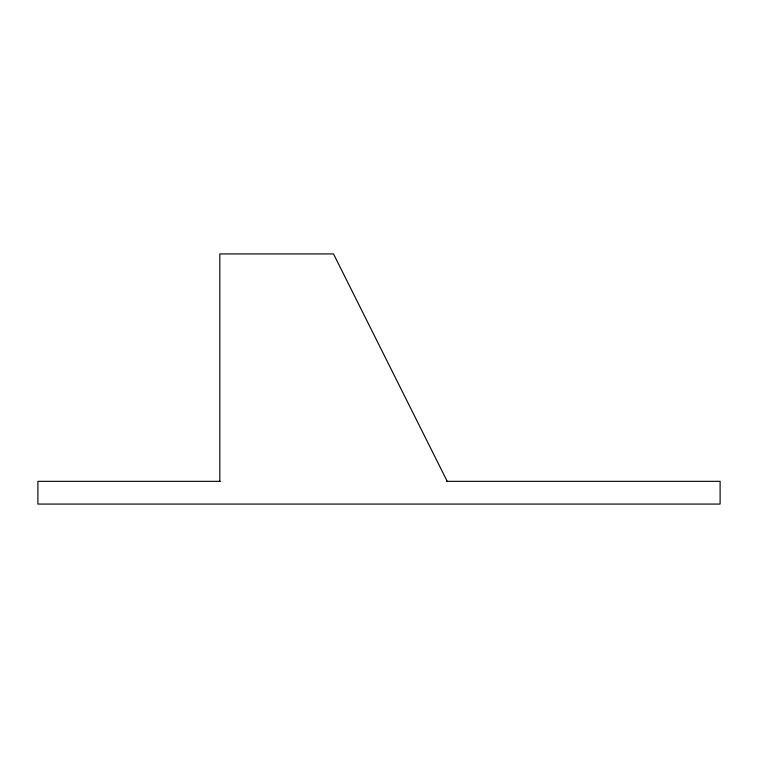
<?xml version="1.0" encoding="UTF-8"?>
<svg xmlns="http://www.w3.org/2000/svg" width="758" height="758" viewBox="0 0 758 758"><rect width="100%" height="100%" fill="white"/><g stroke="black" fill="none" stroke-linecap="round" stroke-linejoin="round"><path stroke-width="1.14" d="M220.294 481.33L37.9 481.33L37.9 504.07L720.1 504.07L720.1 481.33L446.509 481.33M447.22 481.33L333.52 253.93L219.82 253.93L219.82 481.33"/></g></svg>
